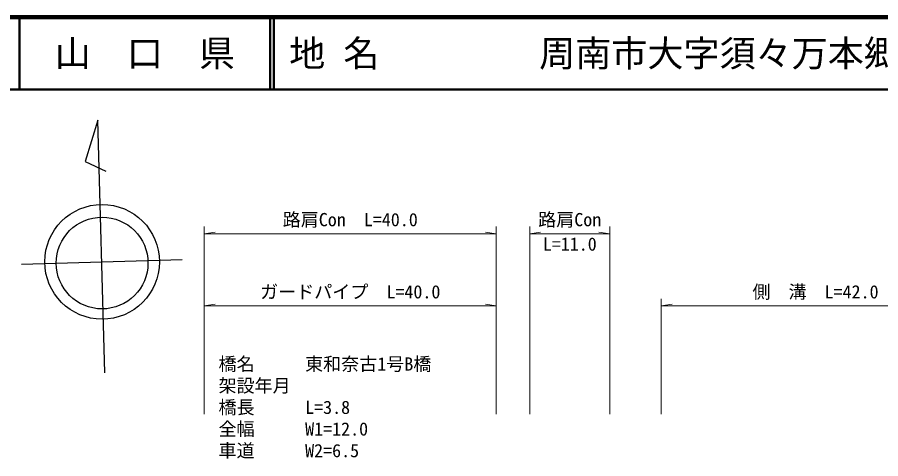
# Model space of a CAD drawing. Units: millimetres, scale not verified. Extents: x 40000 to 680000, y 20000 to 380000.
# Drawn here: x 332692 to 452366, y 318841 to 380000 of the extents above; entities that cross this region are included whole.
import ezdxf
from ezdxf.enums import TextEntityAlignment as Align

# ---------------------------------------------------------------- set-up
doc = ezdxf.new("R2010")
doc.units = ezdxf.units.MM
doc.header["$LTSCALE"] = 1000
doc.layers.add('M-BMK-HTXT', color=7, linetype='Continuous')
doc.layers.add('M-TTL-TXT', color=7, linetype='Continuous')
for name, color, linetype, lineweight in [('M-BMK-SRVR', 3, 'Continuous', 25), ('M-STR-HTXT', 7, 'Continuous', 13), ('M-TTL', 2, 'Continuous', 140), ('M-TTL-LINE', 7, 'Continuous', 50)]:
    doc.layers.add(name, color=color, linetype=linetype, lineweight=lineweight)
doc.styles.add('ＭＳ ゴシック', font='')
doc.styles.get('ＭＳ ゴシック').set_extended_font_data('MS Gothic')

msp = doc.modelspace()

# ---------------------------------------------------------------- linework, layer by layer
at = {"layer": 'M-BMK-SRVR'}
for p, q in [((343838, 365746), (342090, 360001)), ((344849, 330760), (343838, 365746)), ((342090, 360001), (344972, 358657)), ((333284, 345797), (355527, 346440))]:
    msp.add_line(p, q, dxfattribs=at)
for centre, radius in [((344450, 346120), 7948), ((344446, 345953), 6358)]:
    msp.add_circle(centre, radius, dxfattribs=at)
at = {"layer": 'M-STR-HTXT'}
for p, q in [((358607, 351000), (358607, 325000)), ((399079, 351000), (399079, 325000)), ((403722, 351000), (403722, 325000)), ((414803, 351000), (414803, 325000)), ((358607, 350000), (360107, 350250)), ((358607, 350000), (399079, 350000)), ((399079, 350000), (397579, 350250)), ((403722, 350000), (405222, 350250)), ((403722, 350000), (414803, 350000)), ((414803, 350000), (413303, 350250)), ((358607, 340000), (360107, 340250)), ((358607, 340000), (399079, 340000)), ((399079, 340000), (397579, 340250)), ((421938, 341000), (421938, 325000)), ((421938, 340000), (423438, 340250)), ((421938, 340000), (464710, 340000))]:
    msp.add_line(p, q, dxfattribs=at)
at = {"layer": 'M-TTL'}
msp.add_line((680000, 380000), (40000, 380000), dxfattribs=at)
at = {"layer": 'M-TTL-LINE'}
for p, q in [((333000, 380000), (333000, 370000)), ((367750, 380000), (367750, 370000)), ((368250, 380000), (368250, 370000)), ((40000, 370000), (680000, 370000))]:
    msp.add_line(p, q, dxfattribs=at)

# ---------------------------------------------------------------- texts
at = {"layer": 'M-BMK-HTXT', "style": 'ＭＳ ゴシック'}
for s, p in [('橋名', (360587, 330499)), ('東和奈古1号B橋', (372587, 330499)), ('架設年月', (360587, 327499)), ('橋長', (360587, 324499)), ('L=3.8', (372587, 324499)), ('全幅', (360587, 321499)), ('W1=12.0', (372587, 321499)), ('車道', (360587, 318499)), ('W2=6.5', (372587, 318499))]:
    msp.add_text(s, height=1833, dxfattribs=at).set_placement(p, align=Align.BOTTOM_LEFT)
at = {"layer": 'M-STR-HTXT', "style": 'ＭＳ ゴシック'}
for s, p in [('路肩Con\u3000L=40.0', (378843, 350500)), ('路肩Con', (409262, 350500)), ('ガードパイプ\u3000L=40.0', (378843, 340500)), ('側\u3000溝\u3000L=42.0', (443324, 340500))]:
    msp.add_text(s, height=1833, dxfattribs=at).set_placement(p, align=Align.BOTTOM_CENTER)
msp.add_text('L=11.0', height=1833, dxfattribs=at).set_placement((409262, 349500), align=Align.TOP_CENTER)
at = {"layer": 'M-TTL-TXT', "style": 'ＭＳ ゴシック'}
msp.add_text('山\u3000口\u3000県', height=3666, dxfattribs=at).set_placement((350375, 375000), align=Align.MIDDLE_CENTER)
for s, p in [('地 名', (370380, 375000)), ('周南市大字須々万本郷', (405024, 375000))]:
    msp.add_text(s, height=3666, dxfattribs=at).set_placement(p, align=Align.MIDDLE_LEFT)

doc.saveas('drawing.dxf')
